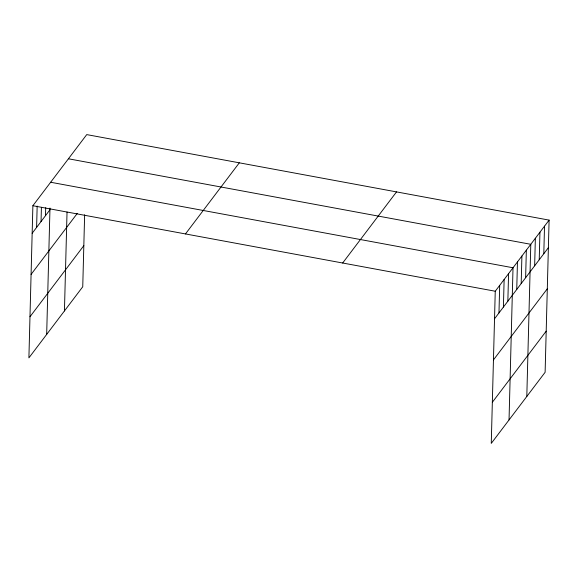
<?xml version="1.0" encoding="UTF-8"?>
<svg xmlns="http://www.w3.org/2000/svg" width="578" height="578" viewBox="0 0 578 578"><rect width="100%" height="100%" fill="white"/><g stroke="black" fill="none" stroke-linecap="round" stroke-linejoin="round"><path stroke-width="0.87" d="M549.1 220.117L495.252 291.233L491.264 443.398L545.119 372.283L549.1 220.117L86.736 134.602L32.881 205.717L28.9 357.883L82.748 286.767L84.634 214.756M36.609 227.414L37.165 206.079M41.045 221.547L41.421 207.321M45.489 215.681L45.698 207.675M46.673 334.416L49.983 208.037M64.44 310.95L67.034 212.047M498.973 312.929L499.688 285.366M503.409 307.062L504.132 279.499M507.852 301.196L508.575 273.632M509.037 419.924L513.018 267.766L50.654 182.251M516.739 289.462L517.462 261.899M521.183 283.588L521.905 256.032M525.626 277.722L526.348 250.166M526.804 396.457L530.792 244.299L68.428 158.784M534.643 265.815L535.365 238.252M539.223 259.768L539.946 232.204M543.804 253.72L544.519 226.164M32.166 233.281L49.932 209.814M31.089 274.398L77.308 213.361M29.977 316.766L83.824 245.65M185.466 233.938L239.314 162.823M342.667 263.012L396.522 191.896M494.53 318.796L548.378 247.68M493.453 359.913L547.301 288.798M492.34 402.274L546.196 331.165M32.881 205.717L495.252 291.233"/></g></svg>
